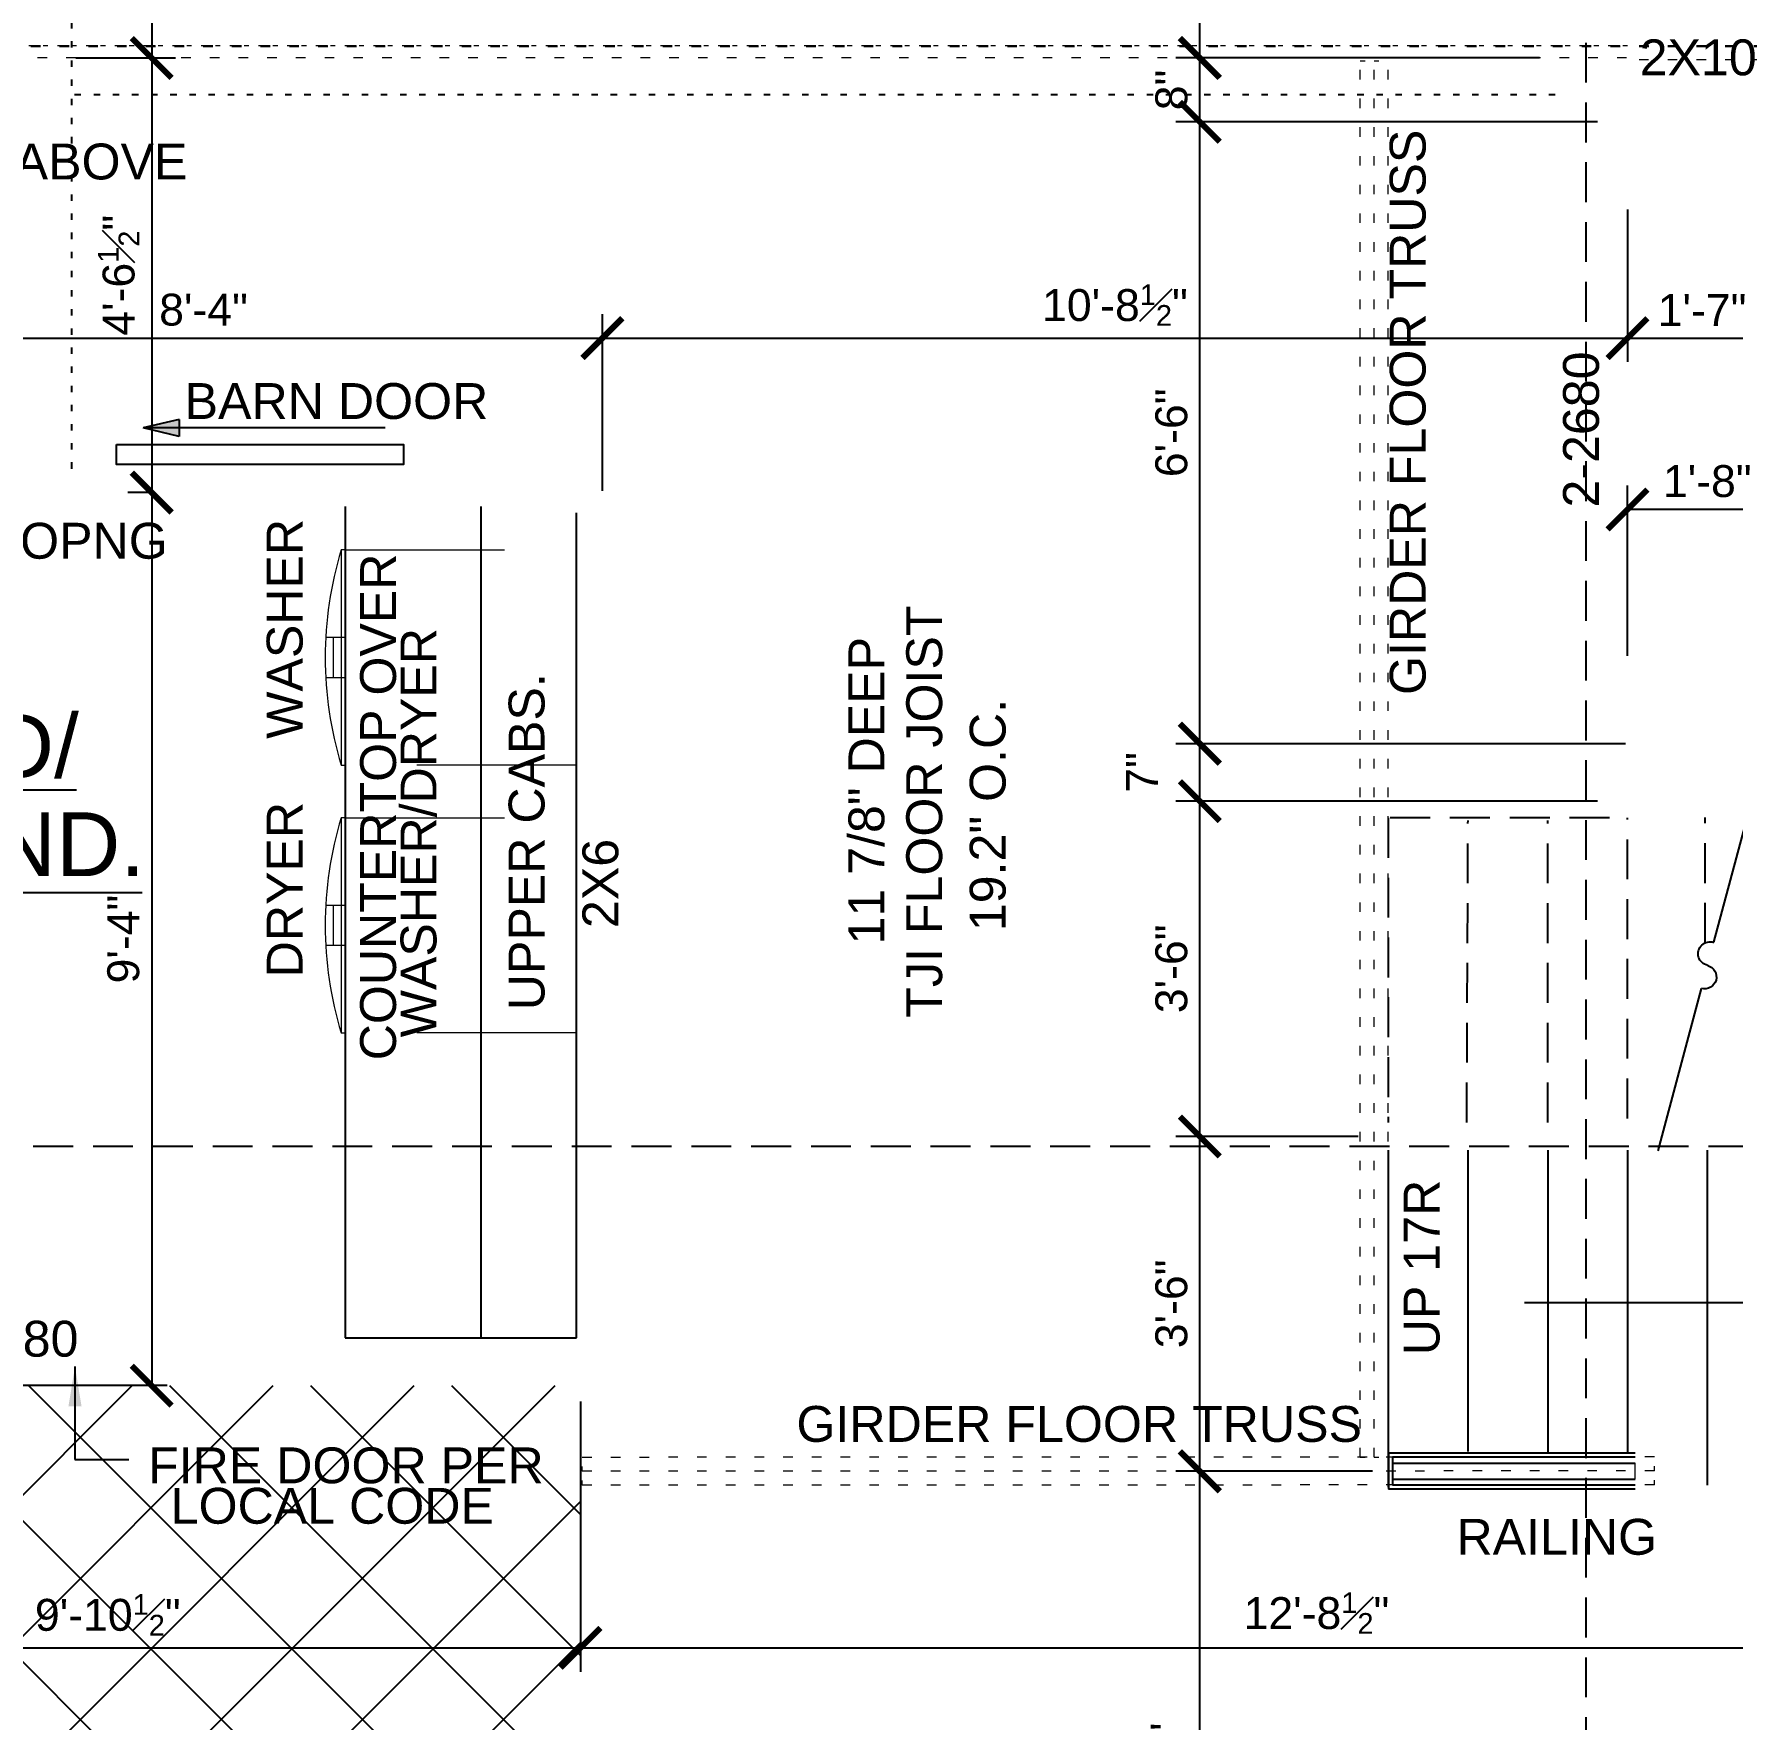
# Model space of a CAD drawing. Header units: inches. Extents: x -28708 to -16583, y 64755 to 66587.
# Drawn here: x -24533.7 to -24320.8, y 65902.4 to 66113.7 of the extents above; entities that cross this region are included whole.
import ezdxf

# ---------------------------------------------------------------- set-up
doc = ezdxf.new("R2010")
doc.units = ezdxf.units.IN
doc.header["$LTSCALE"] = 20
doc.header["$MEASUREMENT"] = 0
for name, pattern in [('Dashed Medium', [8, 2, -4, 2]), ('Dashed Small', [4, 1, -2, 1]), ('HIDDEN', [0.375, 0.25, -0.125]), ('Solid', [0])]:
    doc.linetypes.add(name, pattern=pattern)
for name, color, linetype in [('BEAM', 1, 'HIDDEN'), ('CABINETS', 1, 'Continuous'), ('CALLOUTS', 4, 'Continuous'), ('DIM', 2, 'Continuous'), ('DOOR', 3, 'Continuous'), ('HANDRAIL', 2, 'Continuous'), ('HATCH', 9, 'Continuous'), ('STAIR&STEPS', 121, 'Continuous'), ('TEXT', 3, 'Continuous'), ('WALL', 5, 'Continuous')]:
    doc.layers.add(name, color=color, linetype=linetype)
for name, color, linetype, lineweight in [('FIXTURES_ INTERIOR', 1, 'Continuous', 5), ('SPDECK_RAILING', 7, 'Continuous', 0), ('SPWALL_OUTLINE', 7, 'Continuous', 0)]:
    doc.layers.add(name, color=color, linetype=linetype, lineweight=lineweight)
doc.styles.add('0.25 INCH', font='arial.ttf', dxfattribs={"height": 4})
doc.styles.add('Arial', font='arial.ttf')
doc.dimstyles.new('0.25 INCH', dxfattribs={"dimtxt": 4, "dimasz": 5, "dimexe": 3, "dimexo": 2, "dimgap": 1.5, "dimtad": 1, "dimdec": 3, "dimzin": 3, "dimdsep": 46, "dimlunit": 4, "dimtxsty": '0.25 INCH', "dimblk": 'ARCHTICK', "dimcen": 0.09, "dimclrd": 95, "dimclre": 8, "dimclrt": 30, "dimadec": 0, "dimazin": 0, "dimtfac": 0.65, "dimtdec": 3, "dimtofl": 0, "dimtmove": 2, "dimatfit": 3, "dimfxl": 0.18, "dimfrac": 1, "dimtolj": 1, "dimtzin": 0, "dimlwd": -1, "dimlwe": -1, "dimarcsym": 0})

# ---------------------------------------------------------------- blocks, each defined once
blk = doc.blocks.new('SP23')
at = {"layer": 'STAIR&STEPS', "linetype": 'Solid'}
for p, q in [((-5.96, 44.49), (-0.51, 24.15)), ((1.05, 18.32), (5.96, 0))]:
    blk.add_line(p, q, dxfattribs=at)
for centre, start, end in [((-0.14, 22.7), 285.6549, 104.3326), ((0.57, 19.78), 101.6602, 288.3398)]:
    blk.add_arc(centre, 1.5, start, end, dxfattribs=at)
blk = doc.blocks.new('_ArchTick')
at = {"color": 0, "linetype": 'ByBlock', "const_width": 0.15}
blk.add_lwpolyline([(-0.5, -0.5), (0.5, 0.5)], dxfattribs=at)
blk = doc.blocks.new('*D336')
at = {"layer": 'DEFPOINTS', "color": 0, "linetype": 'ByBlock', "lineweight": -2, "transparency": 16777216}
for p in [(-24311.64, 66464.22), (-24003.64, 66464.22), (-24459.65, 65660.22)]:
    blk.add_point(p, dxfattribs=at)
at = {"layer": 'DIM', "color": 8, "transparency": 16777216}
for p, q in [((-24309.64, 66464.22), (-24000.64, 66464.22)), ((-24457.65, 65660.22), (-24000.64, 65660.22))]:
    blk.add_line(p, q, dxfattribs=at)
at = {"layer": 'DIM', "color": 95, "transparency": 16777216}
blk.add_line((-24003.64, 65660.22), (-24003.64, 66464.22), dxfattribs=at)
at = {"layer": 'DIM', "color": 95, "linetype": 'ByBlock', "transparency": 16777216, "xscale": 5, "yscale": 5, "zscale": 5}
for p, rotation in [((-24003.64, 66464.22), 90), ((-24003.64, 65660.22), 270)]:
    blk.add_blockref('_ArchTick', p, dxfattribs=dict(at, rotation=rotation))
at = {"layer": 'DIM', "color": 30, "linetype": 'ByBlock', "lineweight": -2, "transparency": 16777216, "insert": (-24007.19, 66062.22), "char_height": 4, "attachment_point": 5, "rotation": 90, "style": 'Arial'}
blk.add_mtext('\\A1;67\'-0"', dxfattribs=at)
blk = doc.blocks.new('A$C7E7318B8')
at = {"layer": 'FIXTURES_ INTERIOR', "linetype": 'Solid'}
for p, q in [((2.5, 27), (2, 27)), ((2, 27), (2, 0)), ((2.5, 16), (0.07, 16)), ((1, 16), (1, 11)), ((0.07, 11), (2.5, 11)), ((2, 0), (2.5, 0))]:
    blk.add_line(p, q, dxfattribs=at)
at = {"layer": 'FIXTURES_ INTERIOR', "linetype": 'Dashed Small'}
for p, q in [((2.5, 0), (2.5, 27)), ((2.5, 27), (31.5, 27)), ((31.5, 27), (31.5, 0)), ((31.5, 0), (2.5, 0))]:
    blk.add_line(p, q, dxfattribs=at)
at = {"layer": 'FIXTURES_ INTERIOR', "linetype": 'Solid'}
blk.add_arc((46.56, 13.5), 46.56, 163.1461, 196.8539, dxfattribs=at)
blk = doc.blocks.new('A$C32154163')
at = {"layer": 'FIXTURES_ INTERIOR', "linetype": 'Solid'}
for p, q in [((2.5, 27), (2, 27)), ((2, 27), (2, 0)), ((2.5, 16), (0.07, 16)), ((1, 16), (1, 11)), ((0.07, 11), (2.5, 11)), ((2, 0), (2.5, 0))]:
    blk.add_line(p, q, dxfattribs=at)
at = {"layer": 'FIXTURES_ INTERIOR', "linetype": 'Dashed Small'}
for p, q in [((2.5, 0), (2.5, 27)), ((2.5, 27), (31.5, 27)), ((31.5, 27), (31.5, 0)), ((31.5, 0), (2.5, 0))]:
    blk.add_line(p, q, dxfattribs=at)
at = {"layer": 'FIXTURES_ INTERIOR', "linetype": 'Solid'}
blk.add_arc((46.56, 13.5), 46.56, 163.1461, 196.8539, dxfattribs=at)
blk = doc.blocks.new('*D394')
at = {"layer": 'DEFPOINTS', "color": 0, "linetype": 'ByBlock', "lineweight": -2, "transparency": 16777216}
for p in [(-24333.9, 66054.09), (-24333.9, 66033.72), (-24313.9, 66019.22)]:
    blk.add_point(p, dxfattribs=at)
at = {"layer": 'DIM', "color": 8, "transparency": 16777216}
for p, q in [((-24333.9, 66035.72), (-24333.9, 66057.09)), ((-24313.9, 66021.22), (-24313.9, 66057.09))]:
    blk.add_line(p, q, dxfattribs=at)
at = {"layer": 'DIM', "color": 95, "transparency": 16777216}
blk.add_line((-24313.9, 66054.09), (-24333.9, 66054.09), dxfattribs=at)
at = {"layer": 'DIM', "color": 95, "linetype": 'ByBlock', "transparency": 16777216, "xscale": 5, "yscale": 5, "zscale": 5, "rotation": 180}
blk.add_blockref('_ArchTick', (-24333.9, 66054.09), dxfattribs=at)
at = {"layer": 'DIM', "color": 95, "linetype": 'ByBlock', "transparency": 16777216, "xscale": 5, "yscale": 5, "zscale": 5}
blk.add_blockref('_ArchTick', (-24313.9, 66054.09), dxfattribs=at)
at = {"layer": 'DIM', "color": 30, "linetype": 'ByBlock', "lineweight": -2, "transparency": 16777216, "insert": (-24323.9, 66057.63), "char_height": 4, "attachment_point": 5, "style": '0.25 INCH'}
blk.add_mtext('\\A1;1\'-8"', dxfattribs=at)
blk = doc.blocks.new('*D399')
at = {"layer": 'DEFPOINTS', "color": 0, "linetype": 'ByBlock', "lineweight": -2, "transparency": 16777216}
for p in [(-24387.51, 65933.47), (-24363.85, 65933.47), (-24310.9, 65855.22)]:
    blk.add_point(p, dxfattribs=at)
at = {"layer": 'DIM', "color": 8, "transparency": 16777216}
for p, q in [((-24365.85, 65933.47), (-24390.51, 65933.47)), ((-24312.9, 65855.22), (-24390.51, 65855.22))]:
    blk.add_line(p, q, dxfattribs=at)
at = {"layer": 'DIM', "color": 95, "transparency": 16777216}
blk.add_line((-24387.51, 65855.22), (-24387.51, 65933.47), dxfattribs=at)
at = {"layer": 'DIM', "color": 95, "linetype": 'ByBlock', "transparency": 16777216, "xscale": 5, "yscale": 5, "zscale": 5}
for p, rotation in [((-24387.51, 65933.47), 90), ((-24387.51, 65855.22), 270)]:
    blk.add_blockref('_ArchTick', p, dxfattribs=dict(at, rotation=rotation))
at = {"layer": 'DIM', "color": 30, "linetype": 'ByBlock', "lineweight": -2, "transparency": 16777216, "insert": (-24391.66, 65894.35), "char_height": 4, "attachment_point": 5, "rotation": 90, "style": '0.25 INCH'}
blk.add_mtext('\\A1;6\'-6{\\H0.65x;\\S1#2;}"', dxfattribs=at)
blk = doc.blocks.new('*D400')
at = {"layer": 'DEFPOINTS', "color": 0, "linetype": 'ByBlock', "lineweight": -2, "transparency": 16777216}
for p in [(-24387.51, 65975.47), (-24365.65, 65975.47), (-24363.85, 65933.47)]:
    blk.add_point(p, dxfattribs=at)
at = {"layer": 'DIM', "color": 8, "transparency": 16777216}
for p, q in [((-24367.65, 65975.47), (-24390.51, 65975.47)), ((-24365.85, 65933.47), (-24390.51, 65933.47))]:
    blk.add_line(p, q, dxfattribs=at)
at = {"layer": 'DIM', "color": 95, "transparency": 16777216}
blk.add_line((-24387.51, 65933.47), (-24387.51, 65975.47), dxfattribs=at)
at = {"layer": 'DIM', "color": 95, "linetype": 'ByBlock', "transparency": 16777216, "xscale": 5, "yscale": 5, "zscale": 5}
for p, rotation in [((-24387.51, 65975.47), 90), ((-24387.51, 65933.47), 270)]:
    blk.add_blockref('_ArchTick', p, dxfattribs=dict(at, rotation=rotation))
at = {"layer": 'DIM', "color": 30, "linetype": 'ByBlock', "lineweight": -2, "transparency": 16777216, "insert": (-24391.06, 65954.47), "char_height": 4, "attachment_point": 5, "rotation": 90, "style": '0.25 INCH'}
blk.add_mtext('\\A1;3\'-6"', dxfattribs=at)
blk = doc.blocks.new('*D401')
at = {"layer": 'DEFPOINTS', "color": 0, "linetype": 'ByBlock', "lineweight": -2, "transparency": 16777216}
for p in [(-24387.51, 66017.51), (-24335.65, 66017.51), (-24365.65, 65975.47)]:
    blk.add_point(p, dxfattribs=at)
at = {"layer": 'DIM', "color": 8, "transparency": 16777216}
for p, q in [((-24337.65, 66017.51), (-24390.51, 66017.51)), ((-24367.65, 65975.47), (-24390.51, 65975.47))]:
    blk.add_line(p, q, dxfattribs=at)
at = {"layer": 'DIM', "color": 95, "transparency": 16777216}
blk.add_line((-24387.51, 65975.47), (-24387.51, 66017.51), dxfattribs=at)
at = {"layer": 'DIM', "color": 95, "linetype": 'ByBlock', "transparency": 16777216, "xscale": 5, "yscale": 5, "zscale": 5}
for p, rotation in [((-24387.51, 66017.51), 90), ((-24387.51, 65975.47), 270)]:
    blk.add_blockref('_ArchTick', p, dxfattribs=dict(at, rotation=rotation))
at = {"layer": 'DIM', "color": 30, "linetype": 'ByBlock', "lineweight": -2, "transparency": 16777216, "insert": (-24391.06, 65996.49), "char_height": 4, "attachment_point": 5, "rotation": 90, "style": '0.25 INCH'}
blk.add_mtext('\\A1;3\'-6"', dxfattribs=at)
blk = doc.blocks.new('*D402')
at = {"layer": 'DEFPOINTS', "color": 0, "linetype": 'ByBlock', "lineweight": -2, "transparency": 16777216}
for p in [(-24387.51, 66024.72), (-24332.15, 66024.72), (-24335.65, 66017.51)]:
    blk.add_point(p, dxfattribs=at)
at = {"layer": 'DIM', "color": 8, "transparency": 16777216}
for p, q in [((-24334.15, 66024.72), (-24390.51, 66024.72)), ((-24337.65, 66017.51), (-24390.51, 66017.51))]:
    blk.add_line(p, q, dxfattribs=at)
at = {"layer": 'DIM', "color": 95, "transparency": 16777216}
blk.add_line((-24387.51, 66017.51), (-24387.51, 66024.72), dxfattribs=at)
at = {"layer": 'DIM', "color": 95, "linetype": 'ByBlock', "transparency": 16777216, "xscale": 5, "yscale": 5, "zscale": 5}
for p, rotation in [((-24387.51, 66024.72), 90), ((-24387.51, 66017.51), 270)]:
    blk.add_blockref('_ArchTick', p, dxfattribs=dict(at, rotation=rotation))
at = {"layer": 'DIM', "color": 30, "linetype": 'ByBlock', "lineweight": -2, "transparency": 16777216, "insert": (-24394.76, 66021.12), "char_height": 4, "attachment_point": 5, "rotation": 90, "style": '0.25 INCH'}
blk.add_mtext('\\A1;7"', dxfattribs=at)
blk = doc.blocks.new('*D403')
at = {"layer": 'DEFPOINTS', "color": 0, "linetype": 'ByBlock', "lineweight": -2, "transparency": 16777216}
for p in [(-24387.51, 66102.7), (-24335.65, 66102.7), (-24332.15, 66024.72)]:
    blk.add_point(p, dxfattribs=at)
at = {"layer": 'DIM', "color": 8, "transparency": 16777216}
for p, q in [((-24337.65, 66102.7), (-24390.51, 66102.7)), ((-24334.15, 66024.72), (-24390.51, 66024.72))]:
    blk.add_line(p, q, dxfattribs=at)
at = {"layer": 'DIM', "color": 95, "transparency": 16777216}
blk.add_line((-24387.51, 66024.72), (-24387.51, 66102.7), dxfattribs=at)
at = {"layer": 'DIM', "color": 95, "linetype": 'ByBlock', "transparency": 16777216, "xscale": 5, "yscale": 5, "zscale": 5}
for p, rotation in [((-24387.51, 66102.7), 90), ((-24387.51, 66024.72), 270)]:
    blk.add_blockref('_ArchTick', p, dxfattribs=dict(at, rotation=rotation))
at = {"layer": 'DIM', "color": 30, "linetype": 'ByBlock', "lineweight": -2, "transparency": 16777216, "insert": (-24391.06, 66063.71), "char_height": 4, "attachment_point": 5, "rotation": 90, "style": '0.25 INCH'}
blk.add_mtext('\\A1;6\'-6"', dxfattribs=at)
blk = doc.blocks.new('*D404')
at = {"layer": 'DEFPOINTS', "color": 0, "linetype": 'ByBlock', "lineweight": -2, "transparency": 16777216}
for p in [(-24387.51, 66110.72), (-24342.94, 66110.72), (-24335.65, 66102.7)]:
    blk.add_point(p, dxfattribs=at)
at = {"layer": 'DIM', "color": 8, "transparency": 16777216}
for p, q in [((-24344.94, 66110.72), (-24390.51, 66110.72)), ((-24337.65, 66102.7), (-24390.51, 66102.7))]:
    blk.add_line(p, q, dxfattribs=at)
at = {"layer": 'DIM', "color": 95, "transparency": 16777216}
blk.add_line((-24387.51, 66102.7), (-24387.51, 66110.72), dxfattribs=at)
at = {"layer": 'DIM', "color": 95, "linetype": 'ByBlock', "transparency": 16777216, "xscale": 5, "yscale": 5, "zscale": 5}
for p, rotation in [((-24387.51, 66110.72), 90), ((-24387.51, 66102.7), 270)]:
    blk.add_blockref('_ArchTick', p, dxfattribs=dict(at, rotation=rotation))
at = {"layer": 'DIM', "color": 30, "linetype": 'ByBlock', "lineweight": -2, "transparency": 16777216, "insert": (-24391.06, 66106.71), "char_height": 4, "attachment_point": 5, "rotation": 90, "style": '0.25 INCH'}
blk.add_mtext('\\A1;8"', dxfattribs=at)
blk = doc.blocks.new('*D405')
at = {"layer": 'DEFPOINTS', "color": 0, "linetype": 'ByBlock', "lineweight": -2, "transparency": 16777216}
for p in [(-24387.51, 66182.22), (-24340.65, 66182.22), (-24342.94, 66110.72)]:
    blk.add_point(p, dxfattribs=at)
at = {"layer": 'DIM', "color": 8, "transparency": 16777216}
for p, q in [((-24342.65, 66182.22), (-24390.51, 66182.22)), ((-24344.94, 66110.72), (-24390.51, 66110.72))]:
    blk.add_line(p, q, dxfattribs=at)
at = {"layer": 'DIM', "color": 95, "transparency": 16777216}
blk.add_line((-24387.51, 66110.72), (-24387.51, 66182.22), dxfattribs=at)
at = {"layer": 'DIM', "color": 95, "linetype": 'ByBlock', "transparency": 16777216, "xscale": 5, "yscale": 5, "zscale": 5}
for p, rotation in [((-24387.51, 66182.22), 90), ((-24387.51, 66110.72), 270)]:
    blk.add_blockref('_ArchTick', p, dxfattribs=dict(at, rotation=rotation))
at = {"layer": 'DIM', "color": 30, "linetype": 'ByBlock', "lineweight": -2, "transparency": 16777216, "insert": (-24391.66, 66146.47), "char_height": 4, "attachment_point": 5, "rotation": 90, "style": '0.25 INCH'}
blk.add_mtext('\\A1;5\'-11{\\H0.65x;\\S1#2;}"', dxfattribs=at)
blk = doc.blocks.new('*D415')
at = {"layer": 'DEFPOINTS', "color": 0, "linetype": 'ByBlock', "lineweight": -2, "transparency": 16777216}
for p in [(-24533.65, 66320.22), (-24529.59, 66110.72), (-24518.9, 66110.72)]:
    blk.add_point(p, dxfattribs=at)
at = {"layer": 'DIM', "color": 8, "transparency": 16777216}
for p, q in [((-24531.65, 66320.22), (-24515.9, 66320.22)), ((-24527.59, 66110.72), (-24515.9, 66110.72))]:
    blk.add_line(p, q, dxfattribs=at)
at = {"layer": 'DIM', "color": 95, "transparency": 16777216}
blk.add_line((-24518.9, 66320.22), (-24518.9, 66110.72), dxfattribs=at)
at = {"layer": 'DIM', "color": 95, "linetype": 'ByBlock', "transparency": 16777216, "xscale": 5, "yscale": 5, "zscale": 5}
for p, rotation in [((-24518.9, 66320.22), 90), ((-24518.9, 66110.72), 270)]:
    blk.add_blockref('_ArchTick', p, dxfattribs=dict(at, rotation=rotation))
at = {"layer": 'DIM', "color": 30, "linetype": 'ByBlock', "lineweight": -2, "transparency": 16777216, "insert": (-24523.05, 66215.47), "char_height": 4, "attachment_point": 5, "rotation": 90, "style": '0.25 INCH'}
blk.add_mtext('\\A1;17\'-5{\\H0.65x;\\S1#2;}"', dxfattribs=at)
blk = doc.blocks.new('*D416')
at = {"layer": 'DEFPOINTS', "color": 0, "linetype": 'ByBlock', "lineweight": -2, "transparency": 16777216}
for p in [(-24530.42, 66110.72), (-24518.9, 66056.22), (-24516.69, 66056.22)]:
    blk.add_point(p, dxfattribs=at)
at = {"layer": 'DIM', "color": 8, "transparency": 16777216}
for p, q in [((-24528.42, 66110.72), (-24515.9, 66110.72)), ((-24518.69, 66056.22), (-24521.9, 66056.22))]:
    blk.add_line(p, q, dxfattribs=at)
at = {"layer": 'DIM', "color": 95, "transparency": 16777216}
blk.add_line((-24518.9, 66110.72), (-24518.9, 66056.22), dxfattribs=at)
at = {"layer": 'DIM', "color": 95, "linetype": 'ByBlock', "transparency": 16777216, "xscale": 5, "yscale": 5, "zscale": 5}
for p, rotation in [((-24518.9, 66110.72), 90), ((-24518.9, 66056.22), 270)]:
    blk.add_blockref('_ArchTick', p, dxfattribs=dict(at, rotation=rotation))
at = {"layer": 'DIM', "color": 30, "linetype": 'ByBlock', "lineweight": -2, "transparency": 16777216, "insert": (-24523.05, 66083.47), "char_height": 4, "attachment_point": 5, "rotation": 90, "style": '0.25 INCH'}
blk.add_mtext('\\A1;4\'-6{\\H0.65x;\\S1#2;}"', dxfattribs=at)
blk = doc.blocks.new('*D417')
at = {"layer": 'DEFPOINTS', "color": 0, "linetype": 'ByBlock', "lineweight": -2, "transparency": 16777216}
for p in [(-24516.69, 66056.22), (-24518.9, 65944.22), (-24516.97, 65944.22)]:
    blk.add_point(p, dxfattribs=at)
at = {"layer": 'DIM', "color": 8, "transparency": 16777216}
for p, q in [((-24518.69, 66056.22), (-24521.9, 66056.22)), ((-24518.97, 65944.22), (-24521.9, 65944.22))]:
    blk.add_line(p, q, dxfattribs=at)
at = {"layer": 'DIM', "color": 95, "transparency": 16777216}
blk.add_line((-24518.9, 66056.22), (-24518.9, 65944.22), dxfattribs=at)
at = {"layer": 'DIM', "color": 95, "linetype": 'ByBlock', "transparency": 16777216, "xscale": 5, "yscale": 5, "zscale": 5}
for p, rotation in [((-24518.9, 66056.22), 90), ((-24518.9, 65944.22), 270)]:
    blk.add_blockref('_ArchTick', p, dxfattribs=dict(at, rotation=rotation))
at = {"layer": 'DIM', "color": 30, "linetype": 'ByBlock', "lineweight": -2, "transparency": 16777216, "insert": (-24522.44, 66000.22), "char_height": 4, "attachment_point": 5, "rotation": 90, "style": '0.25 INCH'}
blk.add_mtext('\\A1;9\'-4"', dxfattribs=at)
blk = doc.blocks.new('*D419')
at = {"layer": 'DEFPOINTS', "color": 0, "linetype": 'ByBlock', "lineweight": -2, "transparency": 16777216}
for p in [(-24583.65, 65950.22), (-24465.15, 65944.22), (-24465.15, 65911.33)]:
    blk.add_point(p, dxfattribs=at)
at = {"layer": 'DIM', "color": 8, "transparency": 16777216}
for p, q in [((-24583.65, 65948.22), (-24583.65, 65908.33)), ((-24465.15, 65942.22), (-24465.15, 65908.33))]:
    blk.add_line(p, q, dxfattribs=at)
at = {"layer": 'DIM', "color": 95, "transparency": 16777216}
blk.add_line((-24583.65, 65911.33), (-24465.15, 65911.33), dxfattribs=at)
at = {"layer": 'DIM', "color": 95, "linetype": 'ByBlock', "transparency": 16777216, "xscale": 5, "yscale": 5, "zscale": 5, "rotation": 180}
blk.add_blockref('_ArchTick', (-24583.65, 65911.33), dxfattribs=at)
at = {"layer": 'DIM', "color": 95, "linetype": 'ByBlock', "transparency": 16777216, "xscale": 5, "yscale": 5, "zscale": 5}
blk.add_blockref('_ArchTick', (-24465.15, 65911.33), dxfattribs=at)
at = {"layer": 'DIM', "color": 30, "linetype": 'ByBlock', "lineweight": -2, "transparency": 16777216, "insert": (-24524.4, 65915.47), "char_height": 4, "attachment_point": 5, "style": '0.25 INCH'}
blk.add_mtext('\\A1;9\'-10{\\H0.65x;\\S1#2;}"', dxfattribs=at)
blk = doc.blocks.new('*D420')
at = {"layer": 'DEFPOINTS', "color": 0, "linetype": 'ByBlock', "lineweight": -2, "transparency": 16777216}
for p in [(-24465.15, 65944.22), (-24312.65, 65911.33), (-24312.65, 65907.79)]:
    blk.add_point(p, dxfattribs=at)
at = {"layer": 'DIM', "color": 8, "transparency": 16777216}
for p, q in [((-24465.15, 65942.22), (-24465.15, 65908.33)), ((-24312.65, 65909.79), (-24312.65, 65914.33))]:
    blk.add_line(p, q, dxfattribs=at)
at = {"layer": 'DIM', "color": 95, "transparency": 16777216}
blk.add_line((-24465.15, 65911.33), (-24312.65, 65911.33), dxfattribs=at)
at = {"layer": 'DIM', "color": 95, "linetype": 'ByBlock', "transparency": 16777216, "xscale": 5, "yscale": 5, "zscale": 5, "rotation": 180}
blk.add_blockref('_ArchTick', (-24465.15, 65911.33), dxfattribs=at)
at = {"layer": 'DIM', "color": 95, "linetype": 'ByBlock', "transparency": 16777216, "xscale": 5, "yscale": 5, "zscale": 5}
blk.add_blockref('_ArchTick', (-24312.65, 65911.33), dxfattribs=at)
at = {"layer": 'DIM', "color": 30, "linetype": 'ByBlock', "lineweight": -2, "transparency": 16777216, "insert": (-24372.89, 65915.69), "char_height": 4, "attachment_point": 5, "style": '0.25 INCH'}
blk.add_mtext('\\A1;12\'-8{\\H0.65x;\\S1#2;}"', dxfattribs=at)
blk = doc.blocks.new('*D430')
at = {"layer": 'DEFPOINTS', "color": 0, "linetype": 'ByBlock', "lineweight": -2, "transparency": 16777216}
for p in [(-24462.4, 66075.59), (-24462.4, 66057.97), (-24562.4, 66054.47)]:
    blk.add_point(p, dxfattribs=at)
at = {"layer": 'DIM', "color": 8, "transparency": 16777216}
for p, q in [((-24562.4, 66056.47), (-24562.4, 66078.59)), ((-24462.4, 66059.97), (-24462.4, 66078.59))]:
    blk.add_line(p, q, dxfattribs=at)
at = {"layer": 'DIM', "color": 95, "transparency": 16777216}
blk.add_line((-24562.4, 66075.59), (-24462.4, 66075.59), dxfattribs=at)
at = {"layer": 'DIM', "color": 95, "linetype": 'ByBlock', "transparency": 16777216, "xscale": 5, "yscale": 5, "zscale": 5, "rotation": 180}
blk.add_blockref('_ArchTick', (-24562.4, 66075.59), dxfattribs=at)
at = {"layer": 'DIM', "color": 95, "linetype": 'ByBlock', "transparency": 16777216, "xscale": 5, "yscale": 5, "zscale": 5}
blk.add_blockref('_ArchTick', (-24462.4, 66075.59), dxfattribs=at)
at = {"layer": 'DIM', "color": 30, "linetype": 'ByBlock', "lineweight": -2, "transparency": 16777216, "insert": (-24512.4, 66079.13), "char_height": 4, "attachment_point": 5, "style": '0.25 INCH'}
blk.add_mtext('\\A1;8\'-4"', dxfattribs=at)
blk = doc.blocks.new('*D431')
at = {"layer": 'DEFPOINTS', "color": 0, "linetype": 'ByBlock', "lineweight": -2, "transparency": 16777216}
for p in [(-24333.9, 66093.72), (-24333.9, 66075.59), (-24462.4, 66054.44)]:
    blk.add_point(p, dxfattribs=at)
at = {"layer": 'DIM', "color": 8, "transparency": 16777216}
for p, q in [((-24333.9, 66091.72), (-24333.9, 66072.59)), ((-24462.4, 66056.44), (-24462.4, 66078.59))]:
    blk.add_line(p, q, dxfattribs=at)
at = {"layer": 'DIM', "color": 95, "transparency": 16777216}
blk.add_line((-24462.4, 66075.59), (-24333.9, 66075.59), dxfattribs=at)
at = {"layer": 'DIM', "color": 95, "linetype": 'ByBlock', "transparency": 16777216, "xscale": 5, "yscale": 5, "zscale": 5, "rotation": 180}
blk.add_blockref('_ArchTick', (-24462.4, 66075.59), dxfattribs=at)
at = {"layer": 'DIM', "color": 95, "linetype": 'ByBlock', "transparency": 16777216, "xscale": 5, "yscale": 5, "zscale": 5}
blk.add_blockref('_ArchTick', (-24333.9, 66075.59), dxfattribs=at)
at = {"layer": 'DIM', "color": 30, "linetype": 'ByBlock', "lineweight": -2, "transparency": 16777216, "insert": (-24398.15, 66079.73), "char_height": 4, "attachment_point": 5, "style": '0.25 INCH'}
blk.add_mtext('\\A1;10\'-8{\\H0.65x;\\S1#2;}"', dxfattribs=at)
blk = doc.blocks.new('*D432')
at = {"layer": 'DEFPOINTS', "color": 0, "linetype": 'ByBlock', "lineweight": -2, "transparency": 16777216}
for p in [(-24315.2, 66104.47), (-24333.9, 66093.72), (-24315.2, 66075.59)]:
    blk.add_point(p, dxfattribs=at)
at = {"layer": 'DIM', "color": 8, "transparency": 16777216}
for p, q in [((-24315.2, 66102.47), (-24315.2, 66072.59)), ((-24333.9, 66091.72), (-24333.9, 66072.59))]:
    blk.add_line(p, q, dxfattribs=at)
at = {"layer": 'DIM', "color": 95, "transparency": 16777216}
blk.add_line((-24333.9, 66075.59), (-24315.2, 66075.59), dxfattribs=at)
at = {"layer": 'DIM', "color": 95, "linetype": 'ByBlock', "transparency": 16777216, "xscale": 5, "yscale": 5, "zscale": 5, "rotation": 180}
blk.add_blockref('_ArchTick', (-24333.9, 66075.59), dxfattribs=at)
at = {"layer": 'DIM', "color": 95, "linetype": 'ByBlock', "transparency": 16777216, "xscale": 5, "yscale": 5, "zscale": 5}
blk.add_blockref('_ArchTick', (-24315.2, 66075.59), dxfattribs=at)
at = {"layer": 'DIM', "color": 30, "linetype": 'ByBlock', "lineweight": -2, "transparency": 16777216, "insert": (-24324.55, 66079.1), "char_height": 4, "attachment_point": 5, "style": '0.25 INCH'}
blk.add_mtext('\\A1;1\'-7"', dxfattribs=at)

msp = doc.modelspace()

# ---------------------------------------------------------------- hatches: boundary and pattern name
at = {"layer": 'HATCH', "linetype": 'ByBlock', "lineweight": -2}
h = msp.add_hatch(dxfattribs=at)
h.set_pattern_fill('ANSI37', color=256, scale=100)
h.set_pattern_definition([(45, (-150.344, 0), (-8.8388348, 8.8388348), []), (135, (-150.344, 0), (-8.8388348, -8.8388348), [])])
h.paths.add_polyline_path([(-24518.6389, 65734.1064), (-24658.6389, 65734.1064), (-24658.6389, 65663.9742), (-24518.6389, 65663.9742)])
h.paths.add_polyline_path([(-24518.6389, 65898.2193), (-24465.1549, 65898.2193), (-24465.1549, 65944.2242), (-24516.9664, 65944.2242), (-24548.9664, 65944.2242), (-24585.4049, 65944.2242), (-24658.6389, 65944.2242), (-24658.6389, 65734.1064), (-24518.6389, 65734.1064)])
h.paths.add_polyline_path([(-24601.2252, 65668.2961), (-24565.6994, 65668.2961), (-24565.6994, 65675.2809), (-24601.2252, 65675.2809)], flags=24)
h.paths.add_polyline_path([(-24658.9455, 65910.6502), (-24642.7108, 65910.6502), (-24642.7108, 65918.8931), (-24658.9455, 65918.8931)], flags=9)
h.paths.add_polyline_path([(-24534.3674, 65911.1247), (-24514.4124, 65911.1247), (-24514.4124, 65919.7932), (-24534.3674, 65919.7932)], flags=24)
h.paths.add_polyline_path([(-24591.4224, 65739.442), (-24565.2005, 65739.442), (-24565.2005, 65746.4268), (-24591.4224, 65746.4268)], flags=24)
h.paths.add_polyline_path([(-24606.2226, 65747.0584), (-24547.3097, 65747.0584), (-24547.3097, 65754.0432), (-24606.2226, 65754.0432)], flags=24)
h.paths.add_polyline_path([(-24603.4349, 65754.4193), (-24553.6111, 65754.4193), (-24553.6111, 65761.4042), (-24603.4349, 65761.4042)], flags=24)
h.paths.add_polyline_path([(-24597.4593, 65863.7068), (-24535.3971, 65863.7068), (-24535.3971, 65870.6916), (-24597.4593, 65870.6916)], flags=24)
h.paths.add_polyline_path([(-24587.8355, 65854.2129), (-24556.1713, 65854.2129), (-24556.1713, 65861.1977), (-24587.8355, 65861.1977)], flags=24)
h.paths.add_polyline_path([(-24517.6825, 65925.6558), (-24474.8297, 65925.6558), (-24474.8297, 65932.6406), (-24517.6825, 65932.6406)], flags=24)
h.paths.add_polyline_path([(-24595.6726, 65875.0958), (-24554.927, 65875.0958), (-24554.927, 65882.076), (-24595.6726, 65882.076)], flags=24)
h.paths.add_polyline_path([(-24588.024, 65882.6996), (-24562.832, 65882.6996), (-24562.832, 65889.6799), (-24588.024, 65889.6799)], flags=24)
h.paths.add_polyline_path([(-24607.7691, 65896.368), (-24555.8128, 65896.368), (-24555.8128, 65908.7773), (-24607.7691, 65908.7773)], flags=24)
h.paths.add_polyline_path([(-24520.5142, 65930.7249), (-24468.5877, 65930.7249), (-24468.5877, 65937.7098), (-24520.5142, 65937.7098)], flags=24)
h.paths.add_polyline_path([(-24617.0085, 65797.8318), (-24541.6642, 65797.8318), (-24541.6642, 65804.8166), (-24617.0085, 65804.8166)], flags=24)
h.paths.add_polyline_path([(-24617.7438, 65805.4356), (-24538.9216, 65805.4356), (-24538.9216, 65812.4204), (-24617.7438, 65812.4204)], flags=24)
h.paths.add_polyline_path([(-24606.0752, 65766.0318), (-24548.9089, 65766.0318), (-24548.9089, 65773.0166), (-24606.0752, 65773.0166)], flags=24)
h.paths.add_polyline_path([(-24619.0432, 65813.0394), (-24542.5601, 65813.0394), (-24542.5601, 65820.0243), (-24619.0432, 65820.0243)], flags=24)
h.paths.add_polyline_path([(-24598.2495, 65773.6364), (-24555.742, 65773.6364), (-24555.742, 65780.6166), (-24598.2495, 65780.6166)], flags=24)
h.paths.add_polyline_path([(-24608.7922, 65781.2402), (-24546.7192, 65781.2402), (-24546.7192, 65788.2205), (-24608.7922, 65788.2205)], flags=24)
h.paths.add_polyline_path([(-24612.2447, 65828.3318), (-24540.4028, 65828.3318), (-24540.4028, 65835.3166), (-24612.2447, 65835.3166)], flags=24)
h.paths.add_polyline_path([(-24605.6803, 65835.9356), (-24547.4642, 65835.9356), (-24547.4642, 65842.9204), (-24605.6803, 65842.9204)], flags=24)
h.paths.add_polyline_path([(-24604.0459, 65843.5402), (-24550.7243, 65843.5402), (-24550.7243, 65850.5204), (-24604.0459, 65850.5204)], flags=24)

# ---------------------------------------------------------------- linework, layer by layer
at = {"layer": 'BEAM', "linetype": 'Dashed Small', "ltscale": 0.04}
for p, q in [((-24528.9362, 66314.4117), (-24528.9362, 66057.9727)), ((-24342.9678, 66106.0992), (-24528.9362, 66106.0992))]:
    msp.add_line(p, q, dxfattribs=at)
at = {"layer": 'CABINETS', "linetype": 'Solid'}
for p, q in [((-24494.6547, 66054.4727), (-24494.6547, 65950.2237)), ((-24477.6549, 66054.4727), (-24477.6549, 65950.2291)), ((-24465.6552, 65950.2237), (-24465.6552, 66053.6543)), ((-24494.6547, 65950.2237), (-24465.6552, 65950.2237))]:
    msp.add_line(p, q, dxfattribs=at)
at = {"layer": 'CALLOUTS', "linetype": 'HIDDEN'}
for p, q in [((-24339.0692, 65597.6351), (-24339.0692, 66567.1235)), ((-24886.2509, 65974.2387), (-24039.3557, 65974.2387))]:
    msp.add_line(p, q, dxfattribs=at)
at = {"layer": 'DOOR', "linetype": 'ByBlock', "lineweight": -2}
for p, q in [((-24515.459, 66065.3957), (-24519.959, 66064.3179)), ((-24489.6153, 66064.3179), (-24519.959, 66064.3179)), ((-24515.459, 66063.2402), (-24519.959, 66064.3179)), ((-24515.459, 66065.3957), (-24515.459, 66063.2402)), ((-24516.9664, 65944.2242), (-24548.9664, 65944.2242))]:
    msp.add_line(p, q, dxfattribs=at)
msp.add_lwpolyline([(-24523.3272, 66062.2262), (-24487.3272, 66062.2262), (-24487.3272, 66059.7262), (-24523.3272, 66059.7262)], close=True, dxfattribs=at)
msp.add_solid([(-24519.959, 66064.3179), (-24515.459, 66063.2402), (-24519.959, 66064.3179), (-24515.459, 66065.3957)], dxfattribs=at)
at = {"layer": 'HANDRAIL', "linetype": 'Solid'}
for p, q in [((-24332.9362, 65935.7242), (-24363.8483, 65935.7242)), ((-24363.8483, 65935.7242), (-24363.8483, 65931.2242)), ((-24332.9362, 65935.2242), (-24363.3483, 65935.2242)), ((-24363.3483, 65935.2242), (-24363.3483, 65931.7242)), ((-24363.3483, 65934.4742), (-24332.9362, 65934.4742)), ((-24363.3483, 65932.4742), (-24332.9362, 65932.4742)), ((-24332.9362, 65931.2242), (-24363.8483, 65931.2242)), ((-24332.9362, 65931.7242), (-24363.3483, 65931.7242))]:
    msp.add_line(p, q, dxfattribs=at)
at = {"layer": 'SPDECK_RAILING', "color": 136, "linetype": 'Solid', "true_color": 0x008080}
msp.add_line((-24363.3483, 65932.4742), (-24363.3483, 65934.4742), dxfattribs=at)
at = {"layer": 'SPDECK_RAILING', "color": 136, "linetype": 'Dashed Small', "true_color": 0x008080}
msp.add_line((-24332.9362, 65932.4742), (-24332.9362, 65934.4742), dxfattribs=at)
at = {"layer": 'SPWALL_OUTLINE', "color": 21, "linetype": 'Dashed Small', "ltscale": 0.03, "true_color": 0xeead9d}
for p, q in [((-24333.9049, 66112.2242), (-24711.2487, 66112.2242)), ((-24367.4049, 66110.3652), (-24365.6549, 66110.3652)), ((-24367.4049, 65935.2242), (-24365.6549, 65935.2242)), ((-24464.9347, 65931.7188), (-24464.9352, 65933.4685)), ((-24330.5329, 65931.7692), (-24330.5334, 65933.519))]:
    msp.add_line(p, q, dxfattribs=at)
at = {"layer": 'SPWALL_OUTLINE', "color": 9, "linetype": 'Dashed Medium', "ltscale": 0.03}
for p, q in [((-24129.6549, 66112.2242), (-24711.2487, 66112.2242)), ((-24334.0106, 66110.7242), (-24711.2487, 66110.7242)), ((-24367.4049, 65935.2242), (-24367.4049, 66110.3652)), ((-24365.6549, 65935.2242), (-24365.6549, 66110.3652)), ((-24363.9049, 65935.2242), (-24363.9049, 66110.3652)), ((-24129.6549, 66110.4742), (-24333.9049, 66110.4742)), ((-24330.5339, 65935.2687), (-24464.9357, 65935.2183)), ((-24330.5334, 65933.519), (-24464.9352, 65933.4685)), ((-24330.5329, 65931.7692), (-24464.9347, 65931.7188))]:
    msp.add_line(p, q, dxfattribs=at)
at = {"layer": 'SPWALL_OUTLINE', "color": 22, "linetype": 'Dashed Small', "ltscale": 0.03, "true_color": 0xc04020}
for p, q in [((-24365.6549, 66110.3652), (-24363.9049, 66110.3652)), ((-24464.9352, 65933.4685), (-24464.9357, 65935.2183)), ((-24365.6549, 65935.2242), (-24363.9049, 65935.2242)), ((-24330.5334, 65933.519), (-24330.5339, 65935.2687))]:
    msp.add_line(p, q, dxfattribs=at)
at = {"layer": 'SPWALL_OUTLINE', "color": 22, "linetype": 'Solid', "ltscale": 0.03, "true_color": 0xc04020}
for p, q in [((-24332.9362, 65935.2242), (-24363.3483, 65935.2242)), ((-24363.3483, 65935.2242), (-24363.3483, 65931.7242)), ((-24332.9362, 65931.7242), (-24363.3483, 65931.7242))]:
    msp.add_line(p, q, dxfattribs=at)
at = {"layer": 'STAIR&STEPS', "linetype": 'HIDDEN'}
for p, q in [((-24336.1549, 66015.4117), (-24363.8934, 66015.4117)), ((-24363.8934, 66015.4117), (-24363.8934, 65977.2294)), ((-24354.0414, 65977.2242), (-24353.8926, 66015.0967)), ((-24343.8926, 65977.2242), (-24343.8926, 66015.0967)), ((-24333.8926, 65977.7242), (-24333.8926, 66015.4117)), ((-24324.1534, 65999.7502), (-24324.1534, 66015.4823))]:
    msp.add_line(p, q, dxfattribs=at)
at = {"layer": 'STAIR&STEPS', "linetype": 'Solid'}
for p, q in [((-24363.8934, 65973.7242), (-24363.8934, 65931.4742)), ((-24353.8934, 65973.7242), (-24353.8934, 65935.9742)), ((-24343.8934, 65973.7242), (-24343.8934, 65935.7242)), ((-24333.8934, 65973.7242), (-24333.8934, 65935.7242)), ((-24323.8934, 65973.7242), (-24323.8934, 65931.7242))]:
    msp.add_line(p, q, dxfattribs=at)
at = {"layer": 'TEXT', "linetype": 'Solid'}
for p, q in [((-24556.7112, 66018.9159), (-24528.3348, 66018.9159)), ((-24560.9719, 66006.0397), (-24520.0813, 66006.0397))]:
    msp.add_line(p, q, dxfattribs=at)
at = {"layer": 'WALL', "color": 9, "linetype": 'Dashed Medium', "ltscale": 0.03}
msp.add_line((-24717.6389, 66112.2193), (-24273.6389, 66112.2193), dxfattribs=at)

# ---------------------------------------------------------------- block references
at = {"layer": 'FIXTURES_ INTERIOR', "linetype": 'ByBlock', "lineweight": -2}
for name, p in [('A$C32154163', (-24497.1547, 66022.0367)), ('A$C7E7318B8', (-24497.1547, 65988.4429))]:
    msp.add_blockref(name, p, dxfattribs=at)
at = {"layer": 'STAIR&STEPS', "linetype": 'Solid', "xscale": -1, "rotation": 180.0006338098819}
msp.add_blockref('SP23', (-24324.1109, 66018.1629), dxfattribs=at)

# ---------------------------------------------------------------- texts
at = {"layer": 'TEXT', "linetype": 'Solid', "style": 'Arial'}
for s, rotation, p in [('2X10', 360, (-24332.3753, 66108.547)), ('LINE OF FLOOR ABOVE', 360, (-24585.6699, 66095.4847)), ('GIRDER FLOOR TRUSS', 90, (-24359.2046, 66030.832)), ('2-2680', 90, (-24337.4767, 66054.3361)), ('TJI FLOOR JOIST', 90, (-24419.8107, 65990.3644)), ('11 7/8" DEEP', 90, (-24427.0607, 65999.5357)), ('19.2" O.C.', 90, (-24411.853, 66001.2067)), ('2X6', 90, (-24460.4049, 66001.5992)), ('GIRDER FLOOR TRUSS', 360, (-24438.0772, 65937.1617)), ('FIRE DOOR PER', 360, (-24519.35, 65931.9658)), ('LOCAL CODE', 360, (-24516.5184, 65926.8967))]:
    msp.add_text(s, height=4.5, rotation=rotation, dxfattribs=at).set_placement(p)
at = {"layer": 'TEXT', "linetype": 'Dashed Small', "style": 'Arial'}
for s, rotation, p in [('BARN DOOR', 360, (-24514.7718, 66065.4429)), ('WASHER', 90, (-24499.9851, 66025.3288)), ('COUNTERTOP OVER', 90, (-24488.2711, 65985.011)), ('WASHER/DRYER', 90, (-24483.2019, 65987.8921)), ('UPPER CABS.', 90, (-24469.6549, 65991.2968)), ('DRYER', 90, (-24499.9851, 65995.4193)), ('UP 17R', 90, (-24357.4622, 65948.0298)), ('RAILING', 360, (-24355.3422, 65923.0051))]:
    msp.add_text(s, height=4.5, rotation=rotation, dxfattribs=at).set_placement(p)
at = {"layer": 'TEXT', "linetype": 'Solid', "style": 'Arial'}
for s, height, p in [('2880 OPNG', 4.5, (-24551.1242, 66047.9208)), ('MUD/', 8, (-24556.5858, 66020.4309)), ('LAUND.', 8, (-24560.7074, 66008.1162)), ('2880', 4.5, (-24542.0629, 65947.8486))]:
    msp.add_text(s, height=height, dxfattribs=at).set_placement(p)

# ---------------------------------------------------------------- dimensions: what is measured, and where the dimension line sits
at = {"layer": 'DIM', "linetype": 'ByBlock', "lineweight": -2}
for base, p1, p2, override, picture, middle in [((-24003.64384, 66464.22271), (-24459.65492, 65660.22419), (-24311.64384, 66464.22271), {"dimtxsty": 'Arial'}, '*D336', (-24007.18613, 66062.22345)), ((-24387.5134, 66024.7225), (-24335.6549, 66017.5085), (-24332.1512, 66024.7225), {"dimdec": 1}, '*D402', (-24394.7634, 66021.1155)), ((-24387.5133643591, 65933.4741865607), (-24310.9049153152, 65855.2241865607), (-24363.848320827, 65933.4741865607), {"dimdec": 1}, '*D399', (-24391.6581119716, 65894.3491865607))]:
    dim = msp.add_linear_dim(base=base, p1=p1, p2=p2, angle=90, dimstyle='0.25 INCH', override=override, dxfattribs=at)
    dim.commit()
    dim.dimension.update_dxf_attribs({"geometry": picture, "text_midpoint": middle})
for base, p1, p2, picture, middle in [((-24518.90159, 66110.72419), (-24533.65492, 66320.22271), (-24529.59392, 66110.72419), '*D415', (-24523.04634, 66215.47345)), ((-24387.5134, 66182.2178), (-24342.9362, 66110.7242), (-24340.6549, 66182.2178), '*D405', (-24391.6581, 66146.471)), ((-24518.90159, 66056.22271), (-24530.42341, 66110.72419), (-24516.68617, 66056.22271), '*D416', (-24523.04634, 66083.47345)), ((-24387.5134, 66110.7242), (-24335.6549, 66102.703), (-24342.9362, 66110.7242), '*D404', (-24391.0557, 66106.7136)), ((-24387.51336, 66102.70304), (-24332.15117, 66024.72253), (-24335.65492, 66102.70304), '*D403', (-24391.05566, 66063.71278)), ((-24518.9016, 65944.2227), (-24516.6862, 66056.2227), (-24516.9664, 65944.2227), '*D417', (-24522.4439, 66000.2227)), ((-24387.5134, 66017.5085), (-24365.6549, 65975.4742), (-24335.6549, 66017.5085), '*D401', (-24391.057, 65996.4913)), ((-24387.5134, 65975.4742), (-24363.8483, 65933.4742), (-24365.6549, 65975.4742), '*D400', (-24391.057, 65954.4742))]:
    dim = msp.add_linear_dim(base=base, p1=p1, p2=p2, angle=90, dimstyle='0.25 INCH', dxfattribs=at)
    dim.commit()
    dim.dimension.update_dxf_attribs({"geometry": picture, "text_midpoint": middle})
for base, p1, p2, override, picture, middle in [((-24315.2037, 66075.5886), (-24333.9049, 66093.7242), (-24315.2037, 66104.4666), {"dimdec": 0}, '*D432', (-24324.5543, 66079.0968)), ((-24333.9049, 66054.0913), (-24313.9049, 66019.2242), (-24333.9049, 66033.7242), {"dimdec": 1}, '*D394', (-24323.9049, 66057.6336))]:
    dim = msp.add_linear_dim(base=base, p1=p1, p2=p2, dimstyle='0.25 INCH', override=override, dxfattribs=at)
    dim.commit()
    dim.dimension.update_dxf_attribs({"geometry": picture, "text_midpoint": middle})
for base, p1, p2, picture, middle in [((-24333.9049, 66075.5886), (-24462.4049, 66054.4416), (-24333.9049, 66093.7242), '*D431', (-24398.1549, 66079.7334)), ((-24462.4049, 66075.5886), (-24562.4049, 66054.4727), (-24462.4049, 66057.9727), '*D430', (-24512.4049, 66079.1309)), ((-24465.1549, 65911.3262), (-24583.6549, 65950.2242), (-24465.1549, 65944.2242), '*D419', (-24524.4049, 65915.471))]:
    dim = msp.add_linear_dim(base=base, p1=p1, p2=p2, dimstyle='0.25 INCH', dxfattribs=at)
    dim.commit()
    dim.dimension.update_dxf_attribs({"geometry": picture, "text_midpoint": middle})
dim = msp.add_linear_dim(base=(-24312.6549, 65911.3262), p1=(-24465.1549, 65944.2242), p2=(-24312.6549, 65907.7867), dimstyle='0.25 INCH', dxfattribs=at)
dim.commit()
dim.dimension.update_dxf_attribs({"geometry": '*D420', "text_midpoint": (-24372.8928, 65915.6901), "dimtype": 160})

# ---------------------------------------------------------------- leaders
at = {"layer": 'TEXT', "linetype": 'ByBlock', "lineweight": -2}
for points in [[(-24275.5194, 65967.1096), (-24275.5194, 65954.5992), (-24346.8182, 65954.5992)], [(-24528.5136, 65946.6028), (-24528.5136, 65934.9399), (-24521.7622, 65934.9399)]]:
    msp.add_leader(points, dimstyle='0.25 INCH', override={"dimgap": 1.5, "dimtad": 0}, dxfattribs=at)

doc.saveas('drawing.dxf')
